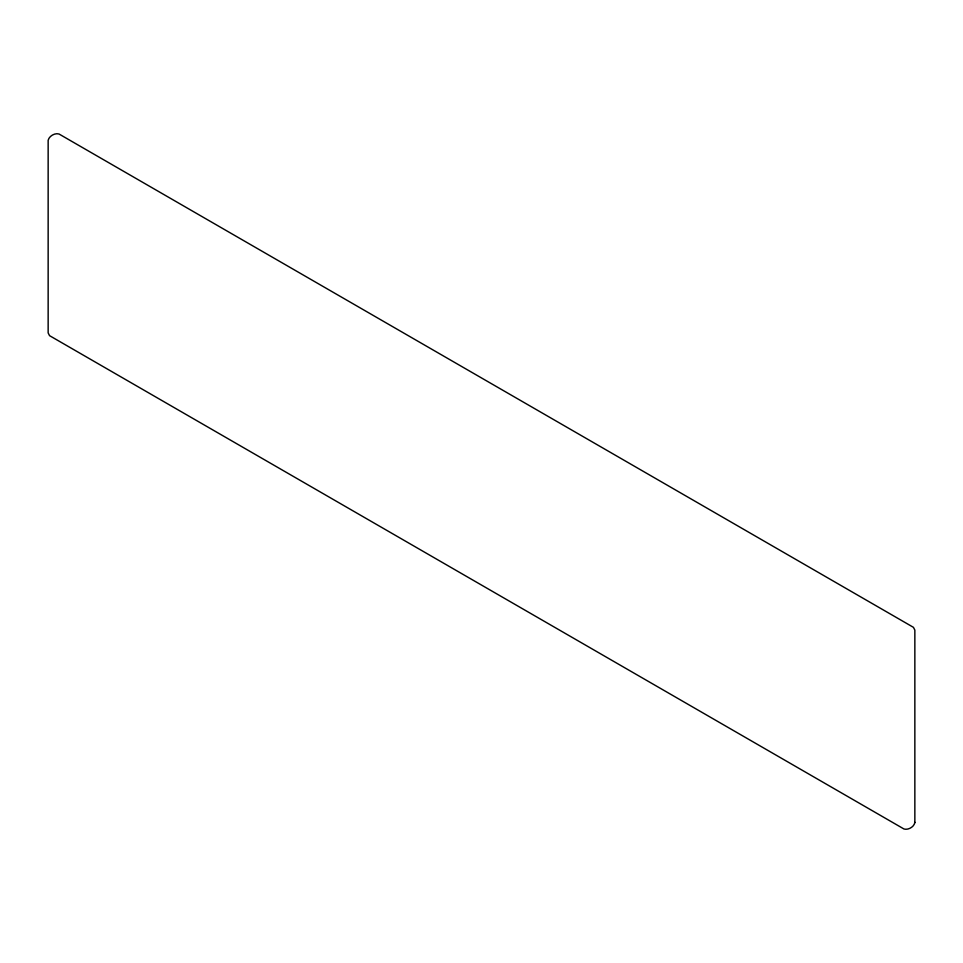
<?xml version="1.0" encoding="UTF-8"?>
<svg xmlns="http://www.w3.org/2000/svg" width="963" height="963" viewBox="0 0 963 963"><rect width="100%" height="100%" fill="white"/><g stroke="black" fill="none" stroke-linecap="round" stroke-linejoin="round"><path stroke-width="1.44" d="M914.85 822.703L914.85 630.115L913.454 627.346L59.032 134.013C54.879 132.689 49.101 136.072 48.15 140.297L48.15 332.885L49.546 335.654L903.968 828.987C908.181 830.311 914.356 826.808 914.85 822.318"/></g></svg>
